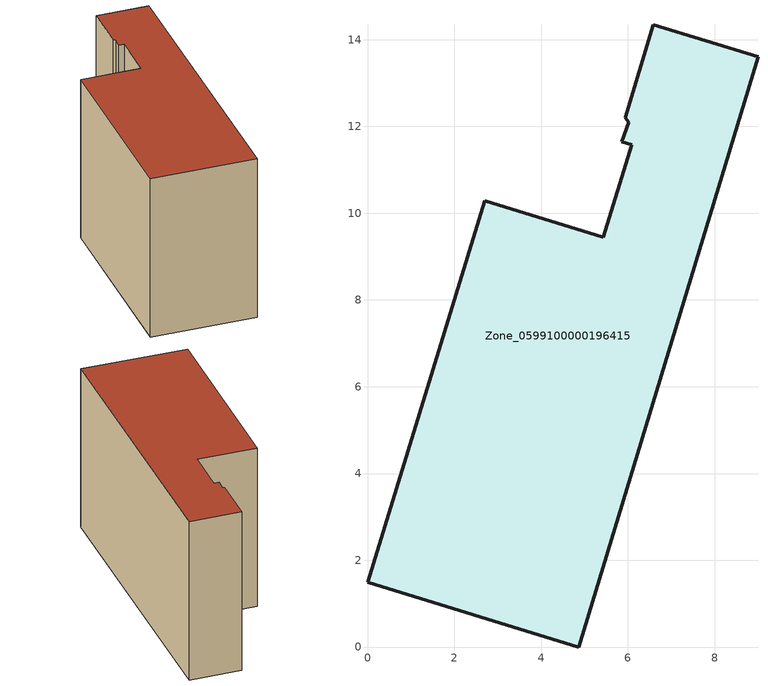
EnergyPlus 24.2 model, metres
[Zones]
Zone_0599100000196415
 floor ground (C_G): 0,1.49 2.7,10.29 5.44,9.45 6.09,11.58 5.86,11.65 6.02,12.1 5.94,12.2 6.59,14.34 9,13.6 4.87,0 z0
 wall outside (C_F): 2.7,10.29 0,1.49 4.87,0 9,13.6 6.59,14.34 5.94,12.2 6.02,12.1 5.86,11.65 6.09,11.58 5.44,9.45 2.7,10.29 z0:8.29
 roof outside (C_R): 9,13.6 6.59,14.34 5.94,12.2 6.02,12.1 5.86,11.65 6.09,11.58 5.44,9.45 2.7,10.29 0,1.49 4.87,0 z8.29
[BUILDING]
Pand.0599100000196415: North Axis=0; Terrain=City; Loads Convergence Tolerance Value=0.04; Temperature Convergence Tolerance Value=0.4; Solar Distribution=FullExterior; Maximum Number of Warmup Days=25; Minimum Number of Warmup Days=1
[Site:Location]
Rotterdam.The.Hague.AP_ZH_NLD Design_Conditions: Latitude=51.96; Longitude=4.45; Time Zone=1; Elevation=-4.5
[SITE:GROUNDTEMPERATURE:BUILDINGSURFACE]
18, 18, 18, 18, 18, 18, 18, 18, 18, 18, 18, 18
[MATERIAL] Thermal Absorptance=0.9; Solar Absorptance=0.7; Visible Absorptance=0.7
Name | Roughness | Thickness | Conductivity | Density | Specific Heat
G.TI.1975-1991 | MediumSmooth | 0.15 | 0.288461 | 540 | 1210
F.TI.1975-1991 | Rough | 0.3 | 0.230769 | 1920 | 840
R.TI.1975-1991 | MediumRough | 0.2 | 0.153846 | 1500 | 1000
[CONSTRUCTION]
C_G: G.TI.1975-1991
C_F: F.TI.1975-1991
C_R: R.TI.1975-1991
[ZONE]
Zone_0599100000196415: Type=1; Multiplier=1; Ceiling Height=Autocalculate; Volume=Autocalculate; Floor Area=autocalculate; Part of Total Floor Area=Yes
[ZONEINFILTRATION:DESIGNFLOWRATE]
Infil_Zone_0599100000196415: Zone or ZoneList or Space or SpaceList=Zone_0599100000196415; Schedule=AlwaysOn; Design Flow Rate Calculation Method=Flow/Area; Flow Rate per Floor Area=0.003; Constant Term Coefficient=1; Temperature Term Coefficient=0; Velocity Term Coefficient=0; Velocity Squared Term Coefficient=0
[HVACTEMPLATE:ZONE:IDEALLOADSAIRSYSTEM]
Zone_0599100000196415: Maximum Heating Supply Air Temperature=50; Minimum Cooling Supply Air Temperature=13; Maximum Heating Supply Air Humidity Ratio=0.0156; Minimum Cooling Supply Air Humidity Ratio=0.0077; Heating Limit=NoLimit; Cooling Limit=NoLimit; Dehumidification Control Type=ConstantSensibleHeatRatio; Cooling Sensible Heat Ratio=0.7; Dehumidification Setpoint=60; Humidification Control Type=None; Humidification Setpoint=30; Outdoor Air Method=None; Outdoor Air Flow Rate per Person=0.00944; Outdoor Air Flow Rate per Zone Floor Area=0; Outdoor Air Flow Rate per Zone=0; Demand Controlled Ventilation Type=None; Outdoor Air Economizer Type=NoEconomizer; Heat Recovery Type=None; Sensible Heat Recovery Effectiveness=0.7; Latent Heat Recovery Effectiveness=0.65
[ZONECONTROL:THERMOSTAT]
ThermostatControl_Zone_0599100000196415: Zone or ZoneList=Zone_0599100000196415; Control Type Schedule=DualSetpointControlType; Control 1=Thermostat_Zone_0599100000196415; Temperature Difference Between Cutout And Setpoint=0
[THERMOSTATSETPOINT:DUALSETPOINT]
Thermostat_Zone_0599100000196415: Heating Setpoint Temperature Schedule=HeatingSetpoint_Zone_0599100000196415; Cooling Setpoint Temperature Schedule=CoolingSetpoint_Zone_0599100000196415
[SCHEDULE:COMPACT]
HeatingSetpoint_Zone_0599100000196415: Through: 12/31, For: AllDays, Until: 24:00, 21
CoolingSetpoint_Zone_0599100000196415: Through: 12/31, For: AllDays, Until: 24:00, 24
DualSetpointControlType: Through: 12/31, For: AllDays, Until: 24:00, 4
AlwaysOn: Through: 12/31, For: AllDays, Until: 24:00, 1
